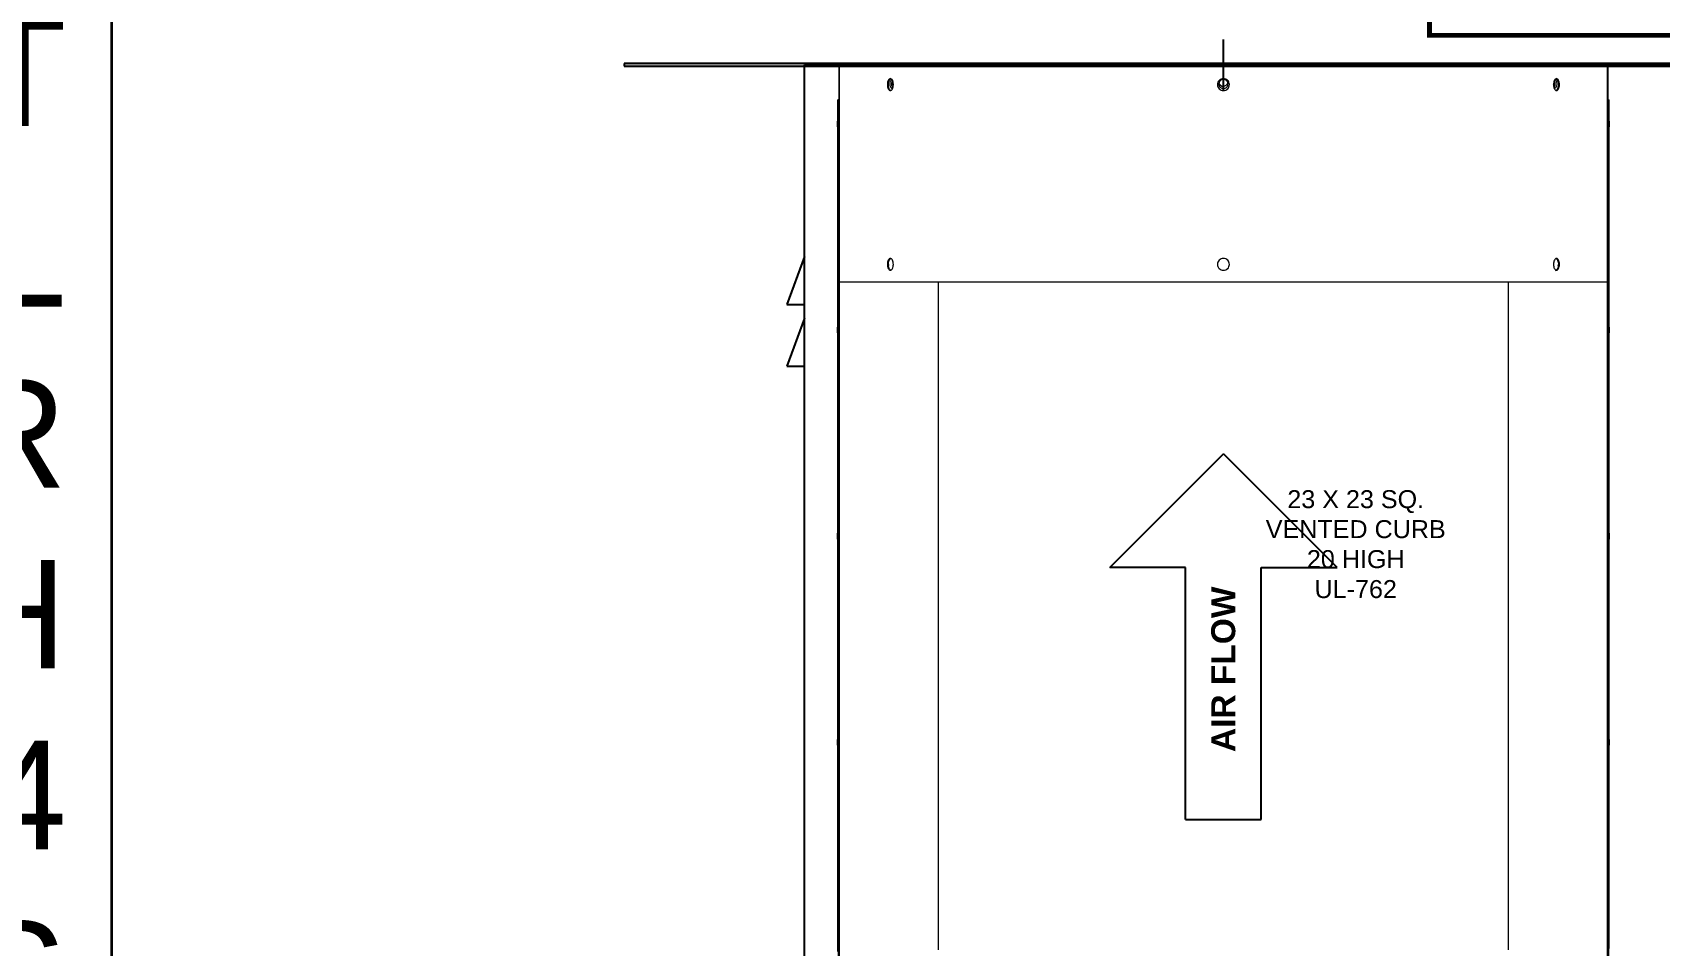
# Model space of a CAD drawing. Header units: inches. Extents: x 37 to 357, y 80 to 422.
# Drawn here: x 169.2 to 220.2, y 357.7 to 386.3 of the extents above; entities that cross this region are included whole.
import ezdxf

# ---------------------------------------------------------------- set-up
doc = ezdxf.new("R2010")
doc.units = ezdxf.units.IN
doc.header["$MEASUREMENT"] = 0
doc.layers.get('DEFPOINTS').update_dxf_attribs({"color": 104})
doc.layers.add('PDF-TEXT', color=7, linetype='Continuous', lineweight=35)
doc.styles.add('BOO', font='GOTHIC.TTF', dxfattribs={"height": 6})
doc.styles.get("Standard").update_dxf_attribs({"font": 'arial.ttf'})
doc.dimstyles.get("Standard").update_dxf_attribs({"dimtxt": 0.18, "dimasz": 0.18, "dimexe": 0.18, "dimexo": 0.0625, "dimgap": 0.09, "dimtad": 0, "dimtih": 1, "dimtoh": 1, "dimdec": 4, "dimzin": 0, "dimdsep": 46, "dimtxsty": 'Standard', "dimcen": 0.09, "dimadec": 0, "dimazin": 0, "dimtfac": 1, "dimtdec": 4, "dimtofl": 0, "dimtmove": 0, "dimatfit": 3, "dimfxl": 1, "dimtolj": 1, "dimtzin": 0, "dimarcsym": 0})

# ---------------------------------------------------------------- blocks, each defined once
blk = doc.blocks.new('DW1247DWAJDTP-2H')
at = {"color": 7, "linetype": 'Continuous', "lineweight": 15}
for p, q in [((-8.5, 0), (8.5, 0)), ((-6.414, 0.036), (-6.414, 0)), ((0.427, 0.036), (-6.414, 0.036)), ((6.414, 0.036), (0.427, 0.036)), ((6.414, 0), (6.414, 0.036)), ((8.5, -0.036), (8.5, 0)), ((-8.5, 0), (-8.5, -0.036)), ((-8.5, -0.036), (8.5, -0.036)), ((-8.024, -0.036), (-8.024, -0.732)), ((-8.024, -0.036), (-8.024, -0.732)), ((-8.015, -0.036), (-8.015, -4.536)), ((8.015, -4.536), (8.015, -0.036)), ((8.024, -0.732), (8.024, -0.036)), ((8.024, -0.732), (8.024, -0.036)), ((-8.048, -0.732), (-8.048, -1.167)), ((-8.048, -0.732), (-8.039, -0.732)), ((-8.039, -0.732), (-8.039, -44.732)), ((-8.015, -0.732), (-8.039, -0.732)), ((-8.015, -0.732), (-8.015, -44.732)), ((8.015, -44.732), (8.015, -0.732)), ((8.015, -0.732), (8.039, -0.732)), ((8.039, -44.732), (8.039, -0.732)), ((8.039, -0.732), (8.048, -0.732)), ((8.048, -1.167), (8.048, -0.732)), ((-8.048, -1.297), (-8.048, -5.467)), ((8.048, -5.467), (8.048, -1.297)), ((-6.99, -4.161), (-6.987, -4.187)), ((-6.888, -4.187), (-6.886, -4.161)), ((6.886, -4.161), (6.888, -4.187)), ((6.928, -4.286), (6.941, -4.281)), ((6.987, -4.187), (6.99, -4.161)), ((8.015, -4.536), (-8.015, -4.536)), ((-5.95, -4.536), (-5.95, -18.464)), ((5.95, -18.464), (5.95, -4.536)), ((-8.048, -5.597), (-8.048, -9.767)), ((8.048, -9.767), (8.048, -5.597)), ((-8.048, -9.897), (-8.048, -14.067)), ((8.048, -14.067), (8.048, -9.897)), ((-8.048, -14.197), (-8.048, -18.367)), ((8.048, -18.367), (8.048, -14.197))]:
    blk.add_line(p, q, dxfattribs=at)
for p, q in [((-2.371, -10.485), (0, -8.114)), ((2.371, -10.485), (0, -8.114)), ((-0.791, -10.485), (-2.371, -10.485)), ((-0.791, -15.742), (-0.791, -10.485)), ((0.791, -15.742), (0.791, -10.485)), ((0.791, -10.485), (2.371, -10.485)), ((-0.791, -15.742), (0.791, -15.742))]:
    blk.add_line(p, q)
for centre, radius, start, end in [((-6.752, -0.352), 0.154, 169.9687, 208.3373), ((6.752, -0.352), 0.154, 331.7529, 9.5045), ((0, -0.351), 0.095, 194.3325, 345.92)]:
    blk.add_arc(centre, radius, start, end, dxfattribs=at)
for points, knots in [([(-6.886, -0.411), (-6.887, -0.427), (-6.888, -0.46), (-6.903, -0.502), (-6.924, -0.529), (-6.949, -0.539), (-6.973, -0.529), (-6.994, -0.502), (-7.008, -0.46), (-7.012, -0.411), (-7.008, -0.362), (-6.994, -0.32), (-6.973, -0.293), (-6.949, -0.283), (-6.924, -0.293), (-6.903, -0.32), (-6.888, -0.362), (-6.887, -0.395), (-6.886, -0.411)], [0, 0, 0, 0, 0.062458, 0.124939, 0.187457, 0.25, 0.312544, 0.375062, 0.437543, 0.500001, 0.562456, 0.62494, 0.687458, 0.750001, 0.812543, 0.875061, 0.937545, 1, 1, 1, 1]), ([(-6.928, -0.536), (-6.936, -0.534), (-6.953, -0.53), (-6.973, -0.501), (-6.987, -0.46), (-6.991, -0.411), (-6.987, -0.362), (-6.973, -0.32), (-6.952, -0.293), (-6.937, -0.286), (-6.928, -0.286), (-6.928, -0.286)], [0, 0, 0, 0, 0.124907, 0.24987, 0.374905, 0.499993, 0.625076, 0.750116, 0.875079, 0.999993, 1, 1, 1, 1]), ([(-6.954, -0.399), (-6.954, -0.388), (-6.953, -0.367), (-6.945, -0.338), (-6.933, -0.317), (-6.92, -0.305), (-6.911, -0.305), (-6.907, -0.305)], [0, 0, 0, 0, 0.214738, 0.429471, 0.644219, 0.858964, 1, 1, 1, 1]), ([(-6.902, -0.321), (-6.904, -0.322), (-6.91, -0.329), (-6.917, -0.349), (-6.923, -0.375), (-6.923, -0.392), (-6.923, -0.399)], [0, 0, 0, 0, 0.096822, 0.440705, 0.784604, 1, 1, 1, 1]), ([(0.125, -0.411), (0.123, -0.427), (0.119, -0.46), (0.09, -0.502), (0.049, -0.529), (0, -0.539), (-0.049, -0.529), (-0.091, -0.502), (-0.118, -0.46), (-0.128, -0.411), (-0.118, -0.362), (-0.091, -0.32), (-0.049, -0.293), (0, -0.283), (0.049, -0.293), (0.09, -0.32), (0.119, -0.362), (0.123, -0.395), (0.125, -0.411)], [0, 0, 0, 0, 0.062544, 0.125062, 0.187544, 0.250001, 0.312457, 0.374939, 0.437457, 0.500001, 0.562542, 0.625062, 0.687544, 0.750001, 0.812457, 0.874939, 0.937459, 1, 1, 1, 1]), ([(0.125, -0.411), (0.123, -0.427), (0.12, -0.46), (0.091, -0.502), (0.049, -0.529), (0, -0.539), (-0.049, -0.529), (-0.091, -0.502), (-0.119, -0.46), (-0.128, -0.411), (-0.119, -0.362), (-0.091, -0.32), (-0.049, -0.293), (0, -0.283), (0.049, -0.293), (0.091, -0.32), (0.12, -0.362), (0.123, -0.395), (0.125, -0.411)], [0, 0, 0, 0, 0.062458, 0.124939, 0.187457, 0.250001, 0.312544, 0.375062, 0.437543, 0.500001, 0.562456, 0.62494, 0.687458, 0.750001, 0.812543, 0.875061, 0.937545, 1, 1, 1, 1]), ([(0, -0.494), (-0.011, -0.493), (-0.032, -0.491), (-0.06, -0.474), (-0.082, -0.45), (-0.094, -0.42), (-0.096, -0.388), (-0.087, -0.357), (-0.068, -0.33), (-0.041, -0.312), (-0.01, -0.303), (0.022, -0.305), (0.052, -0.317), (0.076, -0.339), (0.092, -0.368), (0.097, -0.4), (0.091, -0.432), (0.075, -0.46), (0.05, -0.482), (0.024, -0.492), (0.007, -0.494), (0, -0.494)], [0, 0, 0, 0, 0.053686, 0.107371, 0.161061, 0.214752, 0.268439, 0.322123, 0.375808, 0.429498, 0.483187, 0.536873, 0.590557, 0.644245, 0.697934, 0.751623, 0.80531, 0.858996, 0.912682, 0.966373, 1, 1, 1, 1]), ([(7.011, -0.411), (7.01, -0.427), (7.008, -0.46), (6.994, -0.502), (6.974, -0.529), (6.949, -0.539), (6.924, -0.529), (6.903, -0.502), (6.889, -0.46), (6.884, -0.411), (6.889, -0.362), (6.903, -0.32), (6.924, -0.293), (6.949, -0.283), (6.974, -0.293), (6.994, -0.32), (7.008, -0.362), (7.01, -0.395), (7.011, -0.411)], [0, 0, 0, 0, 0.062458, 0.124939, 0.187457, 0.250001, 0.312544, 0.375062, 0.437543, 0.500001, 0.562456, 0.62494, 0.687458, 0.75, 0.812544, 0.875061, 0.937545, 1, 1, 1, 1]), ([(6.898, -0.482), (6.902, -0.477), (6.911, -0.467), (6.92, -0.44), (6.924, -0.409), (6.923, -0.377), (6.916, -0.347), (6.91, -0.329), (6.905, -0.323), (6.904, -0.323)], [0, 0, 0, 0, 0.147949, 0.315665, 0.483377, 0.651077, 0.818782, 0.986485, 1, 1, 1, 1]), ([(6.907, -0.305), (6.909, -0.305), (6.916, -0.304), (6.929, -0.312), (6.942, -0.331), (6.951, -0.358), (6.955, -0.389), (6.954, -0.421), (6.948, -0.451), (6.937, -0.475), (6.923, -0.491), (6.913, -0.493), (6.907, -0.494)], [0, 0, 0, 0, 0.0368564, 0.1442416, 0.2516281, 0.3590229, 0.4664152, 0.5737993, 0.6811872, 0.7885775, 0.8959734, 1, 1, 1, 1]), ([(6.928, -0.286), (6.936, -0.288), (6.953, -0.292), (6.973, -0.321), (6.987, -0.362), (6.989, -0.395), (6.99, -0.411)], [0, 0, 0, 0, 0.249814, 0.499748, 0.74983, 1, 1, 1, 1]), ([(-6.907, -0.494), (-6.908, -0.494), (-6.913, -0.496), (-6.924, -0.489), (-6.938, -0.474), (-6.948, -0.449), (-6.954, -0.423), (-6.954, -0.406), (-6.954, -0.399)], [0, 0, 0, 0, 0.006729, 0.221423, 0.436118, 0.65082, 0.865533, 1, 1, 1, 1]), ([(-6.923, -0.399), (-6.923, -0.41), (-6.922, -0.431), (-6.914, -0.459), (-6.905, -0.477), (-6.899, -0.481), (-6.898, -0.482)], [0, 0, 0, 0, 0.312606, 0.625225, 0.937869, 1, 1, 1, 1]), ([(6.99, -0.411), (6.989, -0.427), (6.987, -0.46), (6.973, -0.502), (6.953, -0.529), (6.935, -0.536), (6.928, -0.536), (6.928, -0.536)], [0, 0, 0, 0, 0.250173, 0.500239, 0.750163, 0.999987, 1, 1, 1, 1]), ([(-8.048, -1.167), (-8.048, -1.167), (-8.048, -1.165), (-8.048, -1.171), (-8.048, -1.185), (-8.048, -1.207), (-8.048, -1.232), (-8.048, -1.257), (-8.048, -1.279), (-8.048, -1.293), (-8.048, -1.299), (-8.048, -1.297), (-8.048, -1.297)], [0, 0, 0, 0, 0.005574, 0.129267, 0.252906, 0.376475, 0.499996, 0.623518, 0.747096, 0.870736, 0.994428, 1, 1, 1, 1]), ([(-8.048, -1.232), (-8.048, -1.224), (-8.048, -1.207), (-8.048, -1.184), (-8.048, -1.176), (-8.048, -1.172)], [0, 0, 0, 0, 0.333178, 0.666485, 1, 1, 1, 1]), ([(-8.048, -1.292), (-8.048, -1.288), (-8.048, -1.28), (-8.048, -1.257), (-8.048, -1.24), (-8.048, -1.232)], [0, 0, 0, 0, 0.333515, 0.666822, 1, 1, 1, 1]), ([(8.048, -1.232), (8.048, -1.224), (8.048, -1.207), (8.048, -1.185), (8.048, -1.171), (8.048, -1.165), (8.048, -1.167), (8.048, -1.167)], [0, 0, 0, 0, 0.247043, 0.494181, 0.741473, 0.988852, 1, 1, 1, 1]), ([(8.048, -1.172), (8.048, -1.176), (8.048, -1.184), (8.048, -1.207), (8.048, -1.232), (8.048, -1.257), (8.048, -1.28), (8.048, -1.288), (8.048, -1.292)], [0, 0, 0, 0, 0.166756, 0.333418, 0.500007, 0.666579, 0.833229, 1, 1, 1, 1]), ([(8.048, -1.297), (8.048, -1.297), (8.048, -1.299), (8.048, -1.293), (8.048, -1.279), (8.048, -1.257), (8.048, -1.24), (8.048, -1.232)], [0, 0, 0, 0, 0.0111476, 0.2585299, 0.5058216, 0.7529574, 1, 1, 1, 1]), ([(-6.886, -4.161), (-6.887, -4.177), (-6.888, -4.21), (-6.903, -4.252), (-6.924, -4.279), (-6.949, -4.289), (-6.973, -4.279), (-6.994, -4.252), (-7.008, -4.21), (-7.012, -4.161), (-7.008, -4.112), (-6.994, -4.07), (-6.973, -4.043), (-6.949, -4.033), (-6.924, -4.043), (-6.903, -4.07), (-6.888, -4.112), (-6.887, -4.145), (-6.886, -4.161)], [0, 0, 0, 0, 0.062456, 0.124939, 0.187457, 0.25, 0.312543, 0.375061, 0.437544, 0.5, 0.562456, 0.624939, 0.687457, 0.75, 0.812543, 0.875061, 0.937544, 1, 1, 1, 1]), ([(-6.928, -4.286), (-6.936, -4.284), (-6.953, -4.28), (-6.973, -4.251), (-6.987, -4.21), (-6.991, -4.161), (-6.987, -4.112), (-6.973, -4.07), (-6.952, -4.043), (-6.937, -4.036), (-6.928, -4.036), (-6.928, -4.036)], [0, 0, 0, 0, 0.124906, 0.249869, 0.374907, 0.499992, 0.625078, 0.750115, 0.875079, 0.999993, 1, 1, 1, 1]), ([(0.125, -4.161), (0.123, -4.177), (0.119, -4.21), (0.09, -4.252), (0.049, -4.279), (0, -4.289), (-0.049, -4.279), (-0.091, -4.252), (-0.118, -4.21), (-0.128, -4.161), (-0.118, -4.112), (-0.091, -4.07), (-0.049, -4.043), (0, -4.033), (0.049, -4.043), (0.09, -4.07), (0.119, -4.112), (0.123, -4.145), (0.125, -4.161)], [0, 0, 0, 0, 0.062543, 0.125061, 0.187544, 0.25, 0.312457, 0.374939, 0.437457, 0.5, 0.562543, 0.625061, 0.687544, 0.75, 0.812457, 0.874939, 0.937457, 1, 1, 1, 1]), ([(0.125, -4.161), (0.123, -4.177), (0.12, -4.21), (0.091, -4.252), (0.049, -4.279), (0, -4.289), (-0.049, -4.279), (-0.091, -4.252), (-0.119, -4.21), (-0.128, -4.161), (-0.119, -4.112), (-0.091, -4.07), (-0.049, -4.043), (0, -4.033), (0.049, -4.043), (0.091, -4.07), (0.12, -4.112), (0.123, -4.145), (0.125, -4.161)], [0, 0, 0, 0, 0.062456, 0.124939, 0.187457, 0.25, 0.312543, 0.375061, 0.437544, 0.5, 0.562456, 0.624939, 0.687457, 0.75, 0.812543, 0.875061, 0.937544, 1, 1, 1, 1]), ([(7.011, -4.161), (7.01, -4.177), (7.008, -4.21), (6.994, -4.252), (6.974, -4.279), (6.949, -4.289), (6.924, -4.279), (6.903, -4.252), (6.889, -4.21), (6.884, -4.161), (6.889, -4.112), (6.903, -4.07), (6.924, -4.043), (6.949, -4.033), (6.974, -4.043), (6.994, -4.07), (7.008, -4.112), (7.01, -4.145), (7.011, -4.161)], [0, 0, 0, 0, 0.062456, 0.124939, 0.187457, 0.25, 0.312543, 0.375061, 0.437544, 0.5, 0.562456, 0.624939, 0.687457, 0.75, 0.812543, 0.875061, 0.937544, 1, 1, 1, 1]), ([(6.928, -4.036), (6.936, -4.038), (6.953, -4.042), (6.973, -4.071), (6.987, -4.112), (6.989, -4.145), (6.99, -4.161)], [0, 0, 0, 0, 0.249815, 0.499748, 0.749825, 1, 1, 1, 1]), ([(6.99, -4.161), (6.989, -4.177), (6.987, -4.21), (6.973, -4.252), (6.953, -4.279), (6.935, -4.286), (6.928, -4.286), (6.928, -4.286)], [0, 0, 0, 0, 0.250168, 0.500239, 0.750163, 0.999987, 1, 1, 1, 1]), ([(-8.048, -5.467), (-8.048, -5.467), (-8.048, -5.465), (-8.048, -5.471), (-8.048, -5.485), (-8.048, -5.507), (-8.048, -5.532), (-8.048, -5.557), (-8.048, -5.579), (-8.048, -5.593), (-8.048, -5.599), (-8.048, -5.597), (-8.048, -5.597)], [0, 0, 0, 0, 0.005574, 0.129266, 0.252908, 0.376481, 0.500002, 0.623524, 0.747093, 0.870735, 0.994428, 1, 1, 1, 1]), ([(-8.048, -5.532), (-8.048, -5.524), (-8.048, -5.507), (-8.048, -5.484), (-8.048, -5.476), (-8.048, -5.472)], [0, 0, 0, 0, 0.333181, 0.666491, 1, 1, 1, 1]), ([(-8.048, -5.592), (-8.048, -5.588), (-8.048, -5.58), (-8.048, -5.557), (-8.048, -5.54), (-8.048, -5.532)], [0, 0, 0, 0, 0.333505, 0.666823, 1, 1, 1, 1]), ([(8.048, -5.532), (8.048, -5.524), (8.048, -5.507), (8.048, -5.485), (8.048, -5.471), (8.048, -5.465), (8.048, -5.467), (8.048, -5.467)], [0, 0, 0, 0, 0.2470439, 0.4941826, 0.7414693, 0.9888523, 1, 1, 1, 1]), ([(8.048, -5.472), (8.048, -5.476), (8.048, -5.484), (8.048, -5.507), (8.048, -5.532), (8.048, -5.557), (8.048, -5.58), (8.048, -5.588), (8.048, -5.592)], [0, 0, 0, 0, 0.166756, 0.333418, 0.500015, 0.666587, 0.833225, 1, 1, 1, 1]), ([(8.048, -5.597), (8.048, -5.597), (8.048, -5.599), (8.048, -5.593), (8.048, -5.579), (8.048, -5.557), (8.048, -5.54), (8.048, -5.532)], [0, 0, 0, 0, 0.0111476, 0.2585308, 0.5058147, 0.7529588, 1, 1, 1, 1]), ([(-8.048, -9.767), (-8.048, -9.767), (-8.048, -9.765), (-8.048, -9.771), (-8.048, -9.785), (-8.048, -9.807), (-8.048, -9.832), (-8.048, -9.857), (-8.048, -9.879), (-8.048, -9.893), (-8.048, -9.899), (-8.048, -9.897), (-8.048, -9.897)], [0, 0, 0, 0, 0.005574, 0.129266, 0.252908, 0.376481, 0.500002, 0.623524, 0.747093, 0.870735, 0.994428, 1, 1, 1, 1]), ([(-8.048, -9.832), (-8.048, -9.824), (-8.048, -9.807), (-8.048, -9.784), (-8.048, -9.776), (-8.048, -9.772)], [0, 0, 0, 0, 0.333191, 0.666496, 1, 1, 1, 1]), ([(-8.048, -9.892), (-8.048, -9.888), (-8.048, -9.88), (-8.048, -9.857), (-8.048, -9.84), (-8.048, -9.832)], [0, 0, 0, 0, 0.33351, 0.666833, 1, 1, 1, 1]), ([(8.048, -9.832), (8.048, -9.824), (8.048, -9.807), (8.048, -9.785), (8.048, -9.771), (8.048, -9.765), (8.048, -9.767), (8.048, -9.767)], [0, 0, 0, 0, 0.247052, 0.494188, 0.741472, 0.988852, 1, 1, 1, 1]), ([(8.048, -9.772), (8.048, -9.776), (8.048, -9.784), (8.048, -9.807), (8.048, -9.832), (8.048, -9.857), (8.048, -9.88), (8.048, -9.888), (8.048, -9.892)], [0, 0, 0, 0, 0.166756, 0.333418, 0.500015, 0.666587, 0.833225, 1, 1, 1, 1]), ([(8.048, -9.897), (8.048, -9.897), (8.048, -9.899), (8.048, -9.893), (8.048, -9.879), (8.048, -9.857), (8.048, -9.84), (8.048, -9.832)], [0, 0, 0, 0, 0.011148, 0.258534, 0.50582, 0.752967, 1, 1, 1, 1]), ([(-8.048, -14.067), (-8.048, -14.067), (-8.048, -14.065), (-8.048, -14.071), (-8.048, -14.085), (-8.048, -14.107), (-8.048, -14.132), (-8.048, -14.157), (-8.048, -14.179), (-8.048, -14.193), (-8.048, -14.199), (-8.048, -14.197), (-8.048, -14.197)], [0, 0, 0, 0, 0.005574, 0.129267, 0.252908, 0.376479, 0.5, 0.623522, 0.747093, 0.870735, 0.994428, 1, 1, 1, 1]), ([(-8.048, -14.132), (-8.048, -14.124), (-8.048, -14.107), (-8.048, -14.084), (-8.048, -14.076), (-8.048, -14.072)], [0, 0, 0, 0, 0.333179, 0.6664931, 1, 1, 1, 1]), ([(-8.048, -14.192), (-8.048, -14.188), (-8.048, -14.18), (-8.048, -14.157), (-8.048, -14.14), (-8.048, -14.132)], [0, 0, 0, 0, 0.333507, 0.666821, 1, 1, 1, 1]), ([(8.048, -14.132), (8.048, -14.124), (8.048, -14.107), (8.048, -14.085), (8.048, -14.071), (8.048, -14.065), (8.048, -14.067), (8.048, -14.067)], [0, 0, 0, 0, 0.247043, 0.494185, 0.741471, 0.988852, 1, 1, 1, 1]), ([(8.048, -14.072), (8.048, -14.076), (8.048, -14.084), (8.048, -14.107), (8.048, -14.132), (8.048, -14.157), (8.048, -14.18), (8.048, -14.188), (8.048, -14.192)], [0, 0, 0, 0, 0.166756, 0.333418, 0.500011, 0.666584, 0.833225, 1, 1, 1, 1]), ([(8.048, -14.197), (8.048, -14.197), (8.048, -14.199), (8.048, -14.193), (8.048, -14.179), (8.048, -14.157), (8.048, -14.14), (8.048, -14.132)], [0, 0, 0, 0, 0.011148, 0.258532, 0.505817, 0.752958, 1, 1, 1, 1]), ([(-8.048, -18.367), (-8.048, -18.367), (-8.048, -18.365), (-8.048, -18.371), (-8.048, -18.385), (-8.048, -18.407), (-8.048, -18.432), (-8.048, -18.457), (-8.048, -18.479), (-8.048, -18.493), (-8.048, -18.499), (-8.048, -18.497), (-8.048, -18.497)], [0, 0, 0, 0, 0.005574, 0.129266, 0.252908, 0.376479, 0.5, 0.623522, 0.747093, 0.870736, 0.994428, 1, 1, 1, 1]), ([(8.048, -18.432), (8.048, -18.424), (8.048, -18.407), (8.048, -18.385), (8.048, -18.371), (8.048, -18.365), (8.048, -18.367), (8.048, -18.367)], [0, 0, 0, 0, 0.247045, 0.494187, 0.741471, 0.988852, 1, 1, 1, 1])]:
    blk.add_open_spline(points, degree=3, knots=knots, dxfattribs=at)
at = {"insert": (0, -12.609), "char_height": 0.5, "width": 6.283, "attachment_point": 5, "rotation": 90}
blk.add_mtext('{\\fArial|b1|i0|c0|p34;AIR FLOW}', dxfattribs=at)
blk = doc.blocks.new('*D6')
at = {"color": 0, "lineweight": -2, "transparency": 16777216}
for p, q in [((434, -34), (434, -30.94)), ((435.2, -31.12), (441.41, -31.12)), ((455.8, -31.12), (449.59, -31.12)), ((457, -34), (457, -30.94))]:
    blk.add_line(p, q, dxfattribs=at)
at = {"color": 0, "transparency": 16777216}
for points in [[(435.2, -30.92), (435.2, -31.32), (434, -31.12)], [(455.8, -30.92), (455.8, -31.32), (457, -31.12)]]:
    blk.add_solid(points, dxfattribs=at)
at = {"layer": 'DEFPOINTS', "color": 0, "transparency": 16777216}
for p in [(457, -31.12), (434, -36), (457, -36)]:
    blk.add_point(p, dxfattribs=at)
at = {"color": 0, "transparency": 16777216, "insert": (445.5, -31.12), "char_height": 1.5, "attachment_point": 5}
blk.add_mtext('\\A1;23.0000', dxfattribs=at)
blk = doc.blocks.new('DUCT_PART')
at = {"const_width": 0.1}
blk.add_lwpolyline([(-3, -1.75), (-3, 1.75), (3, 1.75), (3, -1.75), (-3, -1.75)], dxfattribs=at)
at = {"flags": 1}
blk.add_attdef('QTY', (-18.5, -1), '', height=1.5, dxfattribs=at)
blk = doc.blocks.new('DW2312TP')
blk.add_hatch(color=256).paths.add_polyline_path([(12.5, 0.028), (-12.5, 0.028), (-12.5, -0.028), (12.5, -0.028)])
for p, q in [((0, -0.528), (0, 0.528)), ((12.5, 0.028), (-12.5, 0.028)), ((-12.5, 0.028), (-12.5, -0.028)), ((12.5, -0.028), (12.5, 0.028)), ((-12.5, -0.028), (12.5, -0.028))]:
    blk.add_line(p, q)
blk.add_blockref('DUCT_PART', (7.299, 2.365))
at = {"insert": (7.392, 2.366), "char_height": 0.375, "width": 4.75, "attachment_point": 5}
blk.add_mtext('Transition Plate 12" Duct to 23" Curb\\PPART # DW2312TP', dxfattribs=at)
blk = doc.blocks.new('CURB23SQX20HUL762')
for p, q in [((-11.5, 0), (11.5, 0)), ((-11.5, -20), (-11.5, 0)), ((-11.5, -4), (-11.86822, -4.99998)), ((-11.86822, -4.99998), (-11.5, -4.99998)), ((-11.5, -5.28627), (-11.86822, -6.28625)), ((-11.86822, -6.28625), (-11.5, -6.28625))]:
    blk.add_line(p, q)
at = {"insert": (0, -10), "char_height": 0.375, "width": 4.75, "attachment_point": 5}
blk.add_mtext('23 X 23 SQ. VENTED CURB\\P20 HIGH\\PUL-762', dxfattribs=at)
dim = blk.add_linear_dim(base=(11.5, 4.88045), p1=(-11.5, 0), p2=(11.5, 0), dimstyle='Standard', override={"dimtxt": 1.5, "dimasz": 1.2, "dimexo": 2, "dimtix": 1})
dim.commit()
dim.dimension.update_dxf_attribs({"geometry": '*D6', "text_midpoint": (0, 4.88045), "insert": (-445.5, 36)})
blk = doc.blocks.new('HOOD BEHIND EXHAUST HOOD')
at = {"xscale": 2.652149840991772, "yscale": 2.652149840991772, "zscale": 2.652149840991772}
for name, p in [('CURB23SQX20HUL762', (9432.9456, 905.40381)), ('DW2312TP', (9425.6248, 905.40381)), ('DW1247DWAJDTP-2H', (9425.6248, 905.40381))]:
    blk.add_blockref(name, p, dxfattribs=at)
at = {"layer": 'PDF-TEXT', "insert": (9194.68456, 884.11139), "char_height": 6, "width": 166.4256171, "attachment_point": 4, "style": 'BOO', "bg_fill": 16, "box_fill_scale": 1.5, "bg_fill_color": 256, "bg_fill_transparency": 0}
blk.add_mtext('\\pxa0.5,qj;{\\fCentury Gothic|b1|i0|c0|p34;\\LACCORDING TO 2022 CMC, SECTION 507.4.2.1 MINERAL WOOL BATTS OR CERAMIC FIBER BLANKET:\\P\\pa0.25;}WHERE A CLEARANCE REDUCTION SYSTEM CONSISTING OF 0.027 OF AN INCH (0.686 MM) (22 GAUGE) SHEET METAL ON 1 INCH (25.4 MM) MINERAL WOOL BATTS OR CERAMIC FIBER BLANKET REINFORCED WITH WIRE MESH OR EQUIVALENT SPACED 1 INCH (25.4 MM) ON NONCOMBUSTIBLE SPACERS IS PROVIDED, THERE SHALL BE A MINIMUM OF 3 INCHES (76 MM) CLEARANCE TO COMBUSTIBLE MATERIAL. [NFPA 96:4.2.3.2]', dxfattribs=at)

msp = doc.modelspace()

# ---------------------------------------------------------------- block references
at = {"xscale": 0.5657759522830257, "yscale": 0.5657759522830257, "zscale": 0.5657759522830257}
msp.add_blockref('HOOD BEHIND EXHAUST HOOD', (-5126.265, -126.98), dxfattribs=at)

doc.saveas('drawing.dxf')
